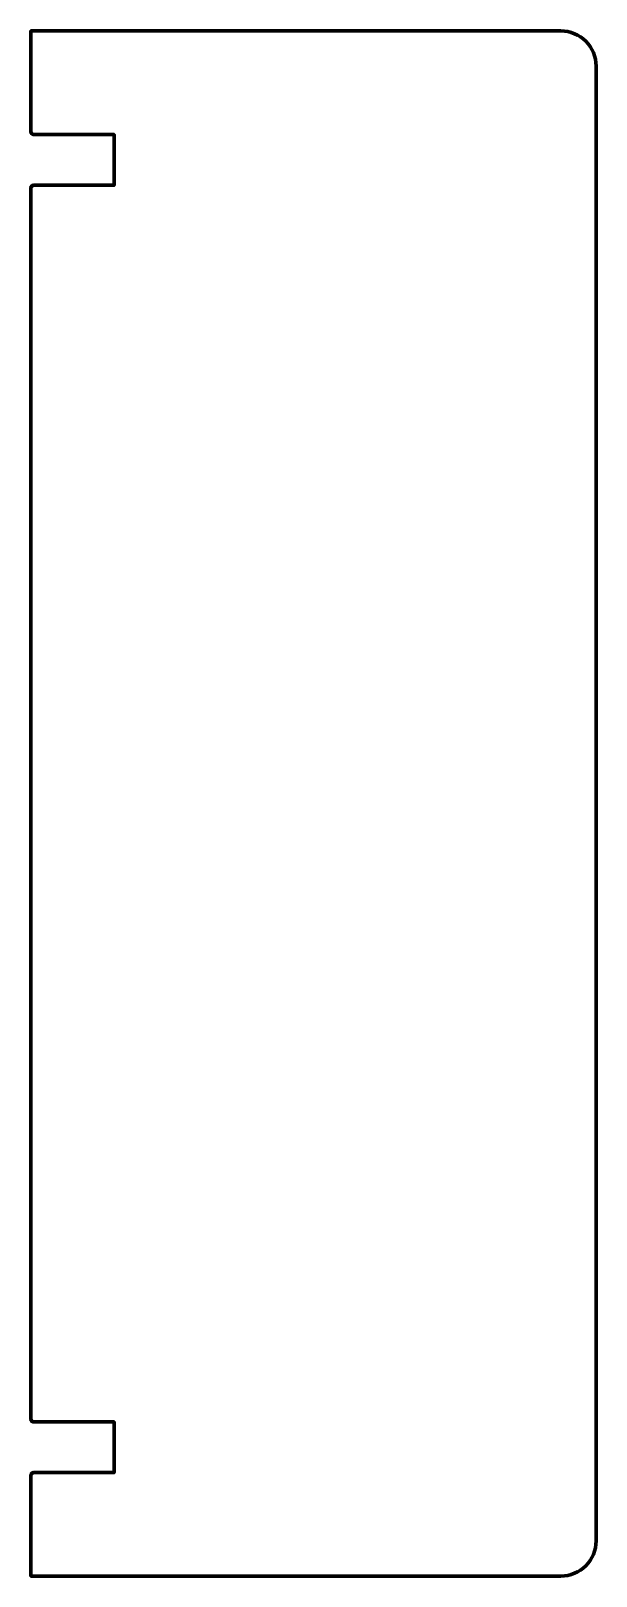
# Model space of a CAD drawing. Header units: inches. Extents: x 20 to 28, y -34.9 to -13.1.
import ezdxf

# ---------------------------------------------------------------- set-up
doc = ezdxf.new("R2010")
doc.units = ezdxf.units.IN
doc.header["$MEASUREMENT"] = 0
doc.layers.add('Outline', color=7, linetype='Continuous', lineweight=0)

msp = doc.modelspace()

# ---------------------------------------------------------------- linework, layer by layer
at = {"layer": 'Outline', "color": 250, "lineweight": 211, "true_color": 0x231f20}
msp.add_open_spline([(24.386, -13.075), (24.386, -13.075), (24.386, -13.075), (24.386, -13.075), (24.386, -13.075), (24.333, -13.075), (24.333, -13.075), (24.332, -13.075), (24.332, -13.075), (24.331, -13.075), (24.331, -13.075), (20, -13.075), (20, -13.075), (20, -13.075), (20, -13.075), (20, -13.075), (20, -13.075), (20, -14.009), (20, -14.009), (20, -14.009), (20, -14.5), (20, -14.5), (20, -14.5), (20, -14.501), (20, -14.501), (20, -14.522), (20.018, -14.54), (20.039, -14.54), (20.039, -14.54), (21.177, -14.54), (21.177, -14.54), (21.177, -14.54), (21.177, -15.257), (21.177, -15.257), (21.177, -15.257), (20.039, -15.257), (20.039, -15.257), (20.018, -15.257), (20, -15.274), (20, -15.296), (20, -15.296), (20, -15.297), (20, -15.297), (20, -15.297), (20, -15.768), (20, -15.768), (20, -15.768), (20, -31.972), (20, -31.972), (20, -31.972), (20, -32.706), (20, -32.706), (20, -32.706), (20, -32.706), (20, -32.706), (20, -32.728), (20.017, -32.745), (20.039, -32.745), (20.039, -32.745), (21.177, -32.745), (21.177, -32.745), (21.177, -32.745), (21.177, -33.462), (21.177, -33.462), (21.177, -33.462), (20.039, -33.462), (20.039, -33.462), (20.018, -33.462), (20, -33.479), (20, -33.501), (20, -33.501), (20, -33.503), (20, -33.503), (20, -33.503), (20, -34.199), (20, -34.199), (20, -34.199), (20, -34.925), (20, -34.925), (20, -34.925), (20, -34.925), (20, -34.925), (20, -34.925), (24.386, -34.925), (24.386, -34.925), (24.386, -34.925), (25.5, -34.925), (25.5, -34.925), (25.5, -34.925), (27.5, -34.925), (27.5, -34.925), (27.776, -34.925), (28, -34.701), (28, -34.425), (28, -34.425), (28, -13.575), (28, -13.575), (28, -13.299), (27.776, -13.075), (27.5, -13.075), (27.5, -13.075), (24.386, -13.075), (24.386, -13.075)], degree=3, knots=[0, 0, 0, 0, 1, 1, 1, 2, 2, 2, 3, 3, 3, 4, 4, 4, 5, 5, 5, 6, 6, 6, 7, 7, 7, 8, 8, 8, 9, 9, 9, 10, 10, 10, 11, 11, 11, 12, 12, 12, 13, 13, 13, 14, 14, 14, 15, 15, 15, 16, 16, 16, 17, 17, 17, 18, 18, 18, 19, 19, 19, 20, 20, 20, 21, 21, 21, 22, 22, 22, 23, 23, 23, 24, 24, 24, 25, 25, 25, 26, 26, 26, 27, 27, 27, 28, 28, 28, 29, 29, 29, 30, 30, 30, 31, 31, 31, 32, 32, 32, 33, 33, 33, 34, 34, 34, 34], dxfattribs=at)

doc.saveas('drawing.dxf')
